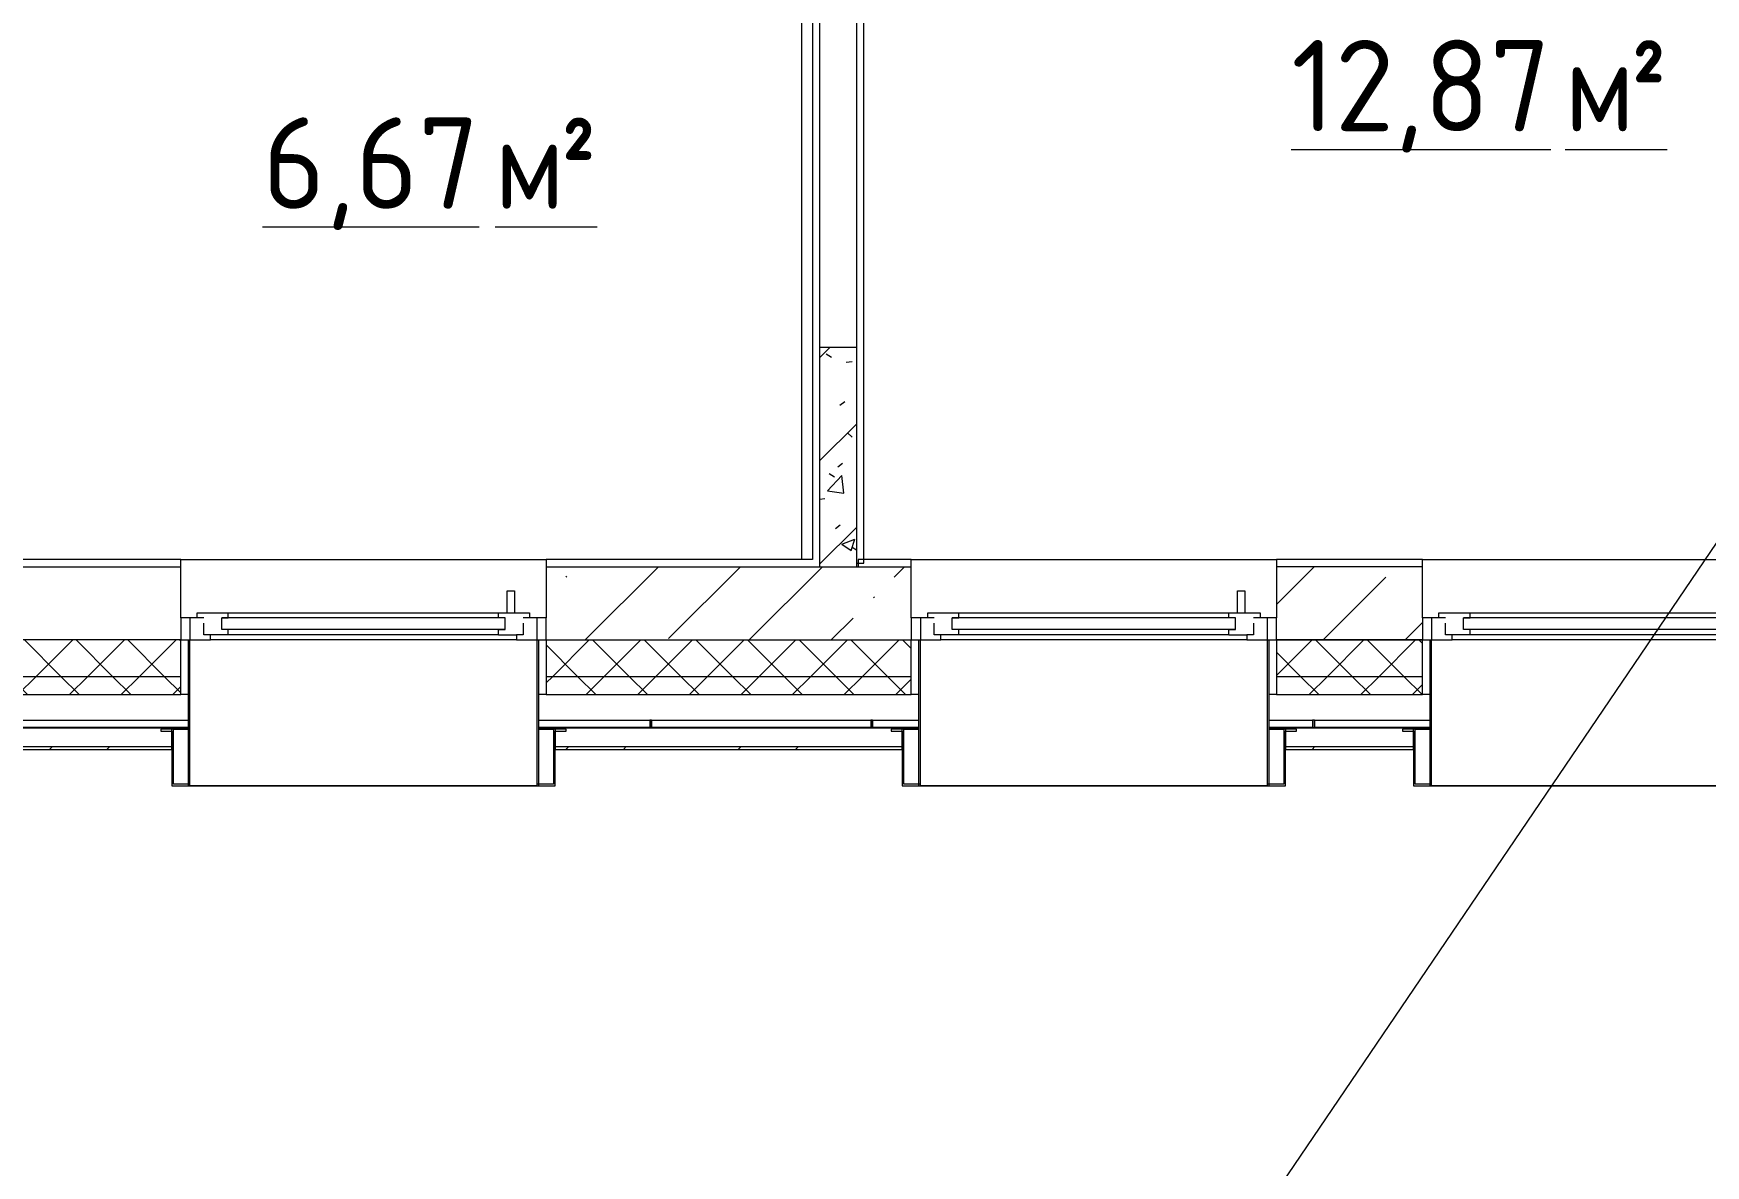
# Model space of a CAD drawing. Header units: millimetres. Extents: x -584918 to 2941280, y 3000189 to 4229862.
# Drawn here: x 202829 to 207407, y 3649491 to 3652591 of the extents above; entities that cross this region are included whole.
import ezdxf

# ---------------------------------------------------------------- set-up
doc = ezdxf.new("R2010")
doc.units = ezdxf.units.MM
for name, color, linetype, lineweight in [('_ Окна', 7, 'Continuous', 0), ('Витраж', 7, 'Continuous', 0), ('Марки помещений', 7, 'Continuous', 0), ('Обобщенные модели', 7, 'Continuous', 0), ('Окна', 7, 'Continuous', 0), ('Перекрытие', 7, 'Continuous', 0), ('Стены', 7, 'Continuous', 0), ('Стены внутренние', 7, 'Continuous', 0), ('Стены наружные', 7, 'Continuous', 0), ('Стены несущие', 7, 'Continuous', 0), ('Стены отделка', 7, 'Continuous', 0), ('Стены перегородки', 7, 'Continuous', 0), ('Стены штриховка', 7, 'Continuous', 0), ('экспертиза ДУ пояснения', 6, 'Continuous', 0)]:
    doc.layers.add(name, color=color, linetype=linetype, lineweight=lineweight)
doc.styles.add('GOST Common_2', font='', dxfattribs={"height": 500})
doc.styles.add('GOST Common_3', font='', dxfattribs={"width": 0.9, "height": 500})
doc.styles.get('GOST Common_2').set_extended_font_data('GOST Common')
doc.styles.get('GOST Common_3').set_extended_font_data('GOST Common')
pattern_1 = [(45, (192051.36, 3643581.3), (-235.732, 235.732), []), (45, (192208.5, 3643581.3), (-235.732, 235.732), [])]
pattern_2 = [(45, (192051.36, 3643581.32), (-70.7107, 70.7107), []), (135, (192051.36, 3643581.32), (-70.7107, -70.7107), [])]

# ---------------------------------------------------------------- blocks, each defined once
blk = doc.blocks.new('Окно_ПВХ_1Створка_1Фрамуга-верх - ОП_2100_h_х950_1ст1фр-7962696-АР Этаж 01')
at = {"layer": '_ Окна'}
for p, q in [((-419, 100), (-500, 100)), ((-500, 100), (-500, 40)), ((-475, 40), (-475, 100)), ((-419, 86), (-419, 100)), ((419, 100), (419, 86)), ((500, 100), (419, 100)), ((475, 40), (475, 100)), ((500, 40), (500, 100)), ((-437, 54), (-437, 86)), ((-437, 86), (-419, 86)), ((-370, 86), (-419, 86)), ((-388, 72), (-388, 40)), ((-370, 72), (-388, 72)), ((-388, 72), (388, 72)), ((-370, 86), (-370, 72)), ((370, 86), (370, 72)), ((370, 86), (419, 86)), ((370, 72), (388, 72)), ((388, 72), (388, 40)), ((419, 86), (437, 86)), ((437, 86), (437, 54)), ((-500, 40), (-437, 40)), ((-455, 26), (-455, 40)), ((-370, 26), (-455, 26)), ((-388, 40), (-370, 40)), ((-388, 40), (388, 40)), ((-370, 40), (-370, 26)), ((370, 40), (370, 26)), ((388, 40), (370, 40)), ((455, 26), (370, 26)), ((437, 40), (500, 40)), ((455, 40), (455, 26))]:
    blk.add_line(p, q, dxfattribs=at)
at = {"layer": 'Окна'}
for p, q in [((-419, 100), (419, 100)), ((-370, 86), (370, 86)), ((-413.5, -34), (-413.5, 26)), ((-393.5, 26), (-393.5, -34)), ((370, 26), (-370, 26)), ((-393.5, -34), (-413.5, -34))]:
    blk.add_line(p, q, dxfattribs=at)
blk = doc.blocks.new('Окно_ПВХ_1Створка_1Фрамуга-верх - ОП_2100_h_х950_1ст1фр-V219-АР Этаж 01')
at = {"layer": '_ Окна'}
for p, q in [((-419, 100), (-500, 100)), ((-500, 100), (-500, 40)), ((-475, 40), (-475, 100)), ((-419, 86), (-419, 100)), ((419, 100), (419, 86)), ((500, 100), (419, 100)), ((475, 40), (475, 100)), ((500, 40), (500, 100)), ((-437, 54), (-437, 86)), ((-437, 86), (-419, 86)), ((-370, 86), (-419, 86)), ((-388, 72), (-388, 40)), ((-370, 72), (-388, 72)), ((-388, 72), (388, 72)), ((-370, 86), (-370, 72)), ((370, 86), (370, 72)), ((370, 86), (419, 86)), ((370, 72), (388, 72)), ((388, 72), (388, 40)), ((419, 86), (437, 86)), ((437, 86), (437, 54)), ((-500, 40), (-437, 40)), ((-455, 26), (-455, 40)), ((-370, 26), (-455, 26)), ((-388, 40), (-370, 40)), ((-388, 40), (388, 40)), ((-370, 40), (-370, 26)), ((370, 40), (370, 26)), ((388, 40), (370, 40)), ((455, 26), (370, 26)), ((437, 40), (500, 40)), ((455, 40), (455, 26))]:
    blk.add_line(p, q, dxfattribs=at)
at = {"layer": 'Окна'}
for p, q in [((-419, 100), (419, 100)), ((-370, 86), (370, 86)), ((-413.5, -34), (-413.5, 26)), ((-393.5, 26), (-393.5, -34)), ((370, 26), (-370, 26)), ((-393.5, -34), (-413.5, -34))]:
    blk.add_line(p, q, dxfattribs=at)
blk = doc.blocks.new('Прямоугольный импост - 5х20 мм  _зазор керамогранита цоколя_-7684918-АР Этаж 01')
at = {"layer": 'Витраж'}
for p, q in [((-2.5, -10), (-2.5, 10)), ((-2.5, 10), (2.5, 10)), ((2.5, 10), (2.5, -10)), ((2.5, -10), (-2.5, -10))]:
    blk.add_line(p, q, dxfattribs=at)
blk = doc.blocks.new('Откос с зашивкой _верх_низ_ - Откос-V250-АР Этаж 01')
at = {"layer": 'Обобщенные модели'}
for p, q in [((-525, 100), (-525, -50)), ((-475, 100), (-525, 100)), ((-520, -55), (-520, 95)), ((-520, 95), (-475, 95)), ((-480, 100), (-480, -300)), ((-475, 100), (-480, 100)), ((475, 100), (-475, 100)), ((-475, -300), (-475, 100)), ((-475, 95), (-475, 100)), ((-475, 100), (475, 100)), ((480, 100), (475, 100)), ((475, 100), (475, -300)), ((525, 100), (475, 100)), ((475, 100), (475, 95)), ((475, 95), (520, 95)), ((480, -300), (480, 100)), ((520, 95), (520, -55)), ((525, -50), (525, 100)), ((-525, -50), (-555, -50)), ((-555, -50), (-555, -55)), ((-555, -55), (-520, -55)), ((-480, -55), (-520, -55)), ((520, -55), (480, -55)), ((520, -55), (555, -55)), ((555, -50), (525, -50)), ((555, -55), (555, -50))]:
    blk.add_line(p, q, dxfattribs=at)
blk = doc.blocks.new('Откос с зашивкой _верх_низ_ - Откос-7941013-АР Этаж 01')
at = {"layer": 'Обобщенные модели'}
for p, q in [((-525, 100), (-525, -50)), ((-475, 100), (-525, 100)), ((-520, -55), (-520, 95)), ((-520, 95), (-475, 95)), ((-480, 100), (-480, -300)), ((-475, 100), (-480, 100)), ((475, 100), (-475, 100)), ((-475, -300), (-475, 100)), ((-475, 95), (-475, 100)), ((-475, 100), (475, 100)), ((480, 100), (475, 100)), ((475, 100), (475, -300)), ((525, 100), (475, 100)), ((475, 100), (475, 95)), ((475, 95), (520, 95)), ((480, -300), (480, 100)), ((520, 95), (520, -55)), ((525, -50), (525, 100)), ((-525, -50), (-555, -50)), ((-555, -50), (-555, -55)), ((-555, -55), (-520, -55)), ((-480, -55), (-520, -55)), ((520, -55), (480, -55)), ((520, -55), (555, -55)), ((555, -50), (525, -50)), ((555, -55), (555, -50))]:
    blk.add_line(p, q, dxfattribs=at)

msp = doc.modelspace()

# ---------------------------------------------------------------- hatches: boundary and pattern name
at = {"layer": 'Стены внутренние'}
h = msp.add_hatch(dxfattribs=at)
h.set_pattern_fill('FP_1', color=256, style=0, pattern_type=2)
h.set_pattern_definition([(45, (192051.36, 3643581.32), (-141.4214, 141.4214), [])])
h.paths.add_polyline_path([(204982.26, 3651130.649), (205082.26, 3651130.649), (205082.26, 3651730.649), (204982.26, 3651730.649), (204982.26, 3651140.649)])
h.paths.add_polyline_path([(204982.26, 3652930.649), (205082.26, 3652930.649), (205082.26, 3654530.649), (204982.26, 3654530.649), (204982.26, 3653295.427)])
h = msp.add_hatch(dxfattribs=at)
h.set_pattern_fill('FP_2', color=256, style=0, pattern_type=2)
h.set_pattern_definition([(50, (192051.36, 3643581.32), (364.368, -31.8783), [38.1, -419.1]), (355, (192051.36, 3643581.3), (-70.486, 382.113), [30.48, -335.28]), (100.451, (192081.73, 3643578.66), (293.885, 350.2334), [32.38, -356.18]), (46.184, (192051.36, 3643682.9), (542.158, -84.086), [57.15, -628.65]), (96.636, (192096.54, 3643675.9), (474.805, 494.855), [48.57, -534.27]), (351.184, (192051.36, 3643682.9), (474.81, 494.85), [45.72, -502.92]), (21, (192102.16, 3643657.52), (303.2285, -204.5305), [38.1, -419.1]), (326, (192102.16, 3643657.5), (123.604, 368.376), [30.48, -335.28]), (71.451, (192127.43, 3643640.47), (426.834, 163.843), [32.38, -356.18]), (37.5, (192051.36, 3643581.32), (6.1766, 169.1102), [16.764, -314.452, 16.764, -323.596, -336.55]), (37.5, (192051.36, 3643581.32), (6.1766, 169.1102), [-671.576, 16.764, -319.786]), (7.5, (192051.36, 3643581.32), (133.6389, 200.3615), [16.764, -177.292, 16.764, -306.832, -128.27]), (7.5, (192051.36, 3643581.32), (133.6389, 200.3615), [-517.652, 16.764, -111.506]), (327.5, (191938.08, 3643581.32), (271.1818, -11.4584), [16.764, -110.236, 16.764, -379.476, -525.78]), (327.5, (191938.08, 3643581.32), (271.1818, -11.4584), [-523.24, 16.764, -509.016]), (317.5, (191887.28, 3643581.32), (296.2585, 50.853), [16.764, -148.336, 16.764, -246.38, -373.38]), (317.5, (191887.28, 3643581.32), (296.2585, 50.853), [-428.244, 16.764, -356.616])])
h.paths.add_polyline_path([(204982.26, 3651130.649), (205082.26, 3651130.649), (205082.26, 3651730.649), (204982.26, 3651730.649), (204982.26, 3651140.649)])
h.paths.add_polyline_path([(204982.26, 3652930.649), (205082.26, 3652930.649), (205082.26, 3654530.649), (204982.26, 3654530.649), (204982.26, 3653295.427)])
h = msp.add_hatch(dxfattribs=at)
h.set_pattern_fill('FP_30', color=256, style=0, pattern_type=2)
h.set_pattern_definition([(45, (192051.36, 3643581.32), (-224.5064, 224.5064), []), (45, (192275.87, 3643581.32), (-224.5064, 224.5064), [396.875, -79.375, 3.353, -76.022])])
h.paths.add_polyline_path([(205114.665, 3650930.649), (205232.26, 3650930.649), (205232.26, 3651130.649), (204232.26, 3651130.649), (204232.26, 3650930.649)])
h.paths.add_polyline_path([(206232.26, 3650930.649), (206632.26, 3650930.649), (206632.26, 3651130.649), (206232.26, 3651130.649), (206232.26, 3650944.649)])
at = {"layer": 'Стены наружные'}
h = msp.add_hatch(dxfattribs=at)
h.set_pattern_fill('FP_57', color=256, style=0, pattern_type=2)
h.set_pattern_definition(pattern_2)
h.paths.add_polyline_path([(207914.219, 3650830.649), (208132.26, 3650830.649), (208132.26, 3650930.649), (207632.26, 3650930.649), (207632.26, 3650830.649), (207657.26, 3650830.649)])
h.paths.add_polyline_path([(199482.26, 3650830.649), (200282.26, 3650830.649), (200282.26, 3650930.649), (199482.26, 3650930.649)])
h.paths.add_polyline_path([(206514.442, 3650830.649), (206632.26, 3650830.649), (206632.26, 3650930.649), (206232.26, 3650930.649), (206232.26, 3650830.649)])
h.paths.add_polyline_path([(201282.26, 3650830.649), (203232.26, 3650830.649), (203232.26, 3650930.649), (201282.26, 3650930.649)])
h.paths.add_polyline_path([(204232.26, 3650830.649), (205232.26, 3650830.649), (205232.26, 3650930.649), (204232.26, 3650930.649)])
h.paths.add_polyline_path([(197432.26, 3650830.649), (198482.26, 3650830.649), (198482.26, 3650930.649), (197432.26, 3650930.649)])
h = msp.add_hatch(dxfattribs=at)
h.set_pattern_fill('FP_57', color=256, style=0, pattern_type=2)
h.set_pattern_definition(pattern_2)
h.paths.add_polyline_path([(207914.219, 3650780.649), (208232.26, 3650780.649), (208232.26, 3650830.649), (207632.26, 3650830.649), (207632.26, 3650780.649), (207657.26, 3650780.649)])
h.paths.add_polyline_path([(205114.665, 3650780.649), (205232.26, 3650780.649), (205232.26, 3650830.649), (204232.26, 3650830.649), (204232.26, 3650780.649), (204432.26, 3650780.649)])
h.paths.add_polyline_path([(206232.26, 3650780.649), (206632.26, 3650780.649), (206632.26, 3650830.649), (206232.26, 3650830.649)])
h.paths.add_polyline_path([(203232.26, 3650780.649), (203232.26, 3650830.649), (201282.26, 3650830.649), (201282.26, 3650780.649), (202315.112, 3650780.649)])
h.paths.add_polyline_path([(200282.26, 3650780.649), (200282.26, 3650830.649), (199482.26, 3650830.649), (199482.26, 3650780.649), (199515.558, 3650780.649)])
h.paths.add_polyline_path([(198457.26, 3650780.649), (198482.26, 3650780.649), (198482.26, 3650830.649), (197382.26, 3650830.649), (197382.26, 3650780.649), (197649.188, 3650780.649)])
h = msp.add_hatch(dxfattribs=at)
h.set_pattern_fill('FP_6', color=256, style=0, pattern_type=2)
h.set_pattern_definition(pattern_1)
h.paths.add_polyline_path([(203207.26, 3650630.649), (203207.26, 3650638.649), (201307.26, 3650638.649), (201307.26, 3650630.649), (202315.112, 3650630.649)])
h = msp.add_hatch(dxfattribs=at)
h.set_pattern_fill('FP_6', color=256, style=0, pattern_type=2)
h.set_pattern_definition(pattern_1)
h.paths.add_polyline_path([(204257.26, 3650630.649), (205207.26, 3650630.649), (205207.26, 3650638.649), (204257.26, 3650638.649)])
h = msp.add_hatch(dxfattribs=at)
h.set_pattern_fill('FP_6', color=256, style=0, pattern_type=2)
h.set_pattern_definition(pattern_1)
h.paths.add_polyline_path([(206257.26, 3650630.649), (206607.26, 3650630.649), (206607.26, 3650638.649), (206257.26, 3650638.649)])

# ---------------------------------------------------------------- linework, layer by layer
at = {"layer": 'Перекрытие'}
msp.add_line((204932.26, 3651150.649), (204932.26, 3653610.649), dxfattribs=at)
at = {"layer": 'Стены'}
for p, q in [((202706.26, 3650710.649), (203252.26, 3650710.649)), ((204212.26, 3650710.649), (204516.26, 3650710.649)), ((204516.26, 3650710.649), (204516.26, 3650690.649)), ((204521.26, 3650710.649), (205121.26, 3650710.649)), ((204521.26, 3650710.649), (204521.26, 3650690.649)), ((205121.26, 3650710.649), (205121.26, 3650690.649)), ((205126.26, 3650710.649), (205252.26, 3650710.649)), ((205126.26, 3650710.649), (205126.26, 3650690.649)), ((206212.26, 3650710.649), (206331.26, 3650710.649)), ((206331.26, 3650710.649), (206331.26, 3650690.649)), ((206336.26, 3650710.649), (206652.26, 3650710.649)), ((206336.26, 3650710.649), (206336.26, 3650690.649)), ((203252.26, 3650690.649), (202706.26, 3650690.649)), ((204516.26, 3650690.649), (204212.26, 3650690.649)), ((205121.26, 3650690.649), (204521.26, 3650690.649)), ((205252.26, 3650690.649), (205126.26, 3650690.649)), ((206331.26, 3650690.649), (206212.26, 3650690.649)), ((206652.26, 3650690.649), (206336.26, 3650690.649))]:
    msp.add_line(p, q, dxfattribs=at)
at = {"layer": 'Стены внутренние'}
for p, q in [((203232.26, 3651150.649), (204232.26, 3651150.649)), ((203232.26, 3650990.649), (203232.26, 3651130.649)), ((205232.26, 3651150.649), (206232.26, 3651150.649)), ((206632.26, 3651150.649), (207632.26, 3651150.649))]:
    msp.add_line(p, q, dxfattribs=at)
at = {"layer": 'Стены наружные'}
for p, q in [((203252.26, 3650780.649), (203232.26, 3650780.649)), ((204232.26, 3650780.649), (204212.26, 3650780.649)), ((205252.26, 3650780.649), (205232.26, 3650780.649)), ((206232.26, 3650780.649), (206212.26, 3650780.649)), ((206652.26, 3650780.649), (206632.26, 3650780.649)), ((203207.26, 3650688.649), (203252.26, 3650688.649)), ((204212.26, 3650688.649), (204257.26, 3650688.649)), ((205207.26, 3650688.649), (205252.26, 3650688.649)), ((206212.26, 3650688.649), (206257.26, 3650688.649)), ((206607.26, 3650688.649), (206652.26, 3650688.649))]:
    msp.add_line(p, q, dxfattribs=at)
at = {"layer": 'Стены несущие'}
for p, q in [((205082.26, 3651730.649), (204982.26, 3651730.649)), ((204982.26, 3651130.649), (204982.26, 3651730.649)), ((205082.26, 3651730.649), (205082.26, 3651130.649)), ((204232.26, 3651130.649), (204232.26, 3650990.649)), ((204232.26, 3651130.649), (204432.26, 3651130.649)), ((204432.26, 3651130.649), (205232.26, 3651130.649)), ((205232.26, 3650990.649), (205232.26, 3651130.649)), ((206232.26, 3651130.649), (206232.26, 3650990.649)), ((206632.26, 3651130.649), (206232.26, 3651130.649)), ((206632.26, 3650990.649), (206632.26, 3651130.649)), ((204232.26, 3650930.649), (205232.26, 3650930.649)), ((206232.26, 3650930.649), (206632.26, 3650930.649)), ((206632.26, 3650930.649), (206232.26, 3650930.649))]:
    msp.add_line(p, q, dxfattribs=at)
at = {"layer": 'Стены отделка'}
for p, q in [((205102.26, 3651140.649), (205102.26, 3654510.649)), ((204962.26, 3653610.649), (204962.26, 3651150.649)), ((204982.26, 3651730.649), (204982.26, 3652930.649)), ((205082.26, 3652930.649), (205082.26, 3651730.649)), ((202232.26, 3651130.649), (203232.26, 3651130.649)), ((203232.26, 3651150.649), (202252.26, 3651150.649)), ((203232.26, 3651130.649), (203232.26, 3651150.649)), ((204232.26, 3651150.649), (204232.26, 3651130.649)), ((204962.26, 3651150.649), (204232.26, 3651150.649)), ((204432.26, 3651130.649), (204982.26, 3651130.649)), ((205082.26, 3651140.649), (205102.26, 3651140.649)), ((205232.26, 3651150.649), (205087.26, 3651150.649)), ((205087.26, 3651150.649), (205087.26, 3651130.649)), ((205232.26, 3651130.649), (205232.26, 3651150.649)), ((206632.26, 3651150.649), (206232.26, 3651150.649)), ((206232.26, 3651150.649), (206232.26, 3651130.649)), ((206632.26, 3651130.649), (206632.26, 3651150.649)), ((203207.26, 3650688.649), (201307.26, 3650688.649)), ((203207.26, 3650630.649), (203207.26, 3650688.649)), ((205207.26, 3650688.649), (204257.26, 3650688.649)), ((204257.26, 3650688.649), (204257.26, 3650630.649)), ((205207.26, 3650630.649), (205207.26, 3650688.649)), ((206607.26, 3650688.649), (206257.26, 3650688.649)), ((206257.26, 3650688.649), (206257.26, 3650630.649)), ((206607.26, 3650630.649), (206607.26, 3650688.649)), ((201307.26, 3650630.649), (203207.26, 3650630.649)), ((204257.26, 3650630.649), (205207.26, 3650630.649)), ((206257.26, 3650630.649), (206607.26, 3650630.649))]:
    msp.add_line(p, q, dxfattribs=at)
at = {"layer": 'Стены перегородки'}
for p, q in [((203232.26, 3650930.649), (201282.26, 3650930.649)), ((203232.26, 3650780.649), (203232.26, 3650930.649)), ((204232.26, 3650930.649), (204232.26, 3650780.649)), ((205232.26, 3650780.649), (205232.26, 3650930.649)), ((206232.26, 3650930.649), (206232.26, 3650780.649)), ((206632.26, 3650780.649), (206632.26, 3650930.649)), ((201282.26, 3650780.649), (203232.26, 3650780.649)), ((204232.26, 3650780.649), (205232.26, 3650780.649)), ((206232.26, 3650780.649), (206632.26, 3650780.649))]:
    msp.add_line(p, q, dxfattribs=at)
at = {"layer": 'Стены штриховка'}
for p, q in [((201282.26, 3650830.649), (203232.26, 3650830.649)), ((204232.26, 3650830.649), (205232.26, 3650830.649)), ((206232.26, 3650830.649), (206632.26, 3650830.649)), ((201307.26, 3650638.649), (203207.26, 3650638.649)), ((204257.26, 3650638.649), (205207.26, 3650638.649)), ((206257.26, 3650638.649), (206607.26, 3650638.649))]:
    msp.add_line(p, q, dxfattribs=at)
at = {"layer": 'экспертиза ДУ пояснения'}
msp.add_line((174359.158, 3602449.563), (215072.057, 3662447.538), dxfattribs=at)

# ---------------------------------------------------------------- block references
at = {"layer": 'Витраж', "extrusion": (0, 0, -1), "rotation": 180}
for p in [(-204518.76, 3650700.649), (-205123.76, 3650700.649), (-206333.76, 3650700.649)]:
    msp.add_blockref('Прямоугольный импост - 5х20 мм  _зазор керамогранита цоколя_-7684918-АР Этаж 01', p, dxfattribs=at)
at = {"layer": 'Обобщенные модели', "rotation": 180}
for name, p in [('Откос с зашивкой _верх_низ_ - Откос-V250-АР Этаж 01', (203732.26, 3650630.649)), ('Откос с зашивкой _верх_низ_ - Откос-7941013-АР Этаж 01', (205732.26, 3650630.649)), ('Откос с зашивкой _верх_низ_ - Откос-7941013-АР Этаж 01', (207132.26, 3650630.649))]:
    msp.add_blockref(name, p, dxfattribs=at)
at = {"layer": 'Окна', "rotation": 180}
for name, p in [('Окно_ПВХ_1Створка_1Фрамуга-верх - ОП_2100_h_х950_1ст1фр-7962696-АР Этаж 01', (203732.26, 3651030.649)), ('Окно_ПВХ_1Створка_1Фрамуга-верх - ОП_2100_h_х950_1ст1фр-V219-АР Этаж 01', (205732.26, 3651030.649)), ('Окно_ПВХ_1Створка_1Фрамуга-верх - ОП_2100_h_х950_1ст1фр-V219-АР Этаж 01', (207132.26, 3651030.649))]:
    msp.add_blockref(name, p, dxfattribs=at)

# ---------------------------------------------------------------- texts
at = {"layer": 'Марки помещений', "char_height": 250, "attachment_point": 1}
for s, insert, width, style in [('\\L12,87 ', (206272.814, 3652572.659), 909.11362, 'GOST Common_2'), ('\\L\\fGOST Common|b0|i0|c238|p34|;\\W.9;\\L²', (207201.502, 3652572.659), 165.94931, 'GOST Common_3'), ('\\L\\fGOST Common|b0|i0|c204|p34|;\\W.9;\\Lм', (207022.908, 3652572.659), 216.45562, 'GOST Common_2'), ('\\L6,67 ', (203455.699, 3652360.758), 772.02506, 'GOST Common_2'), ('\\L\\fGOST Common|b0|i0|c238|p34|;\\W.9;\\L²', (204271.278, 3652360.758), 165.94931, 'GOST Common_3'), ('\\L\\fGOST Common|b0|i0|c204|p34|;\\W.9;\\Lм', (204092.684, 3652360.758), 216.45562, 'GOST Common_2')]:
    msp.add_mtext(s, dxfattribs=dict(at, insert=insert, width=width, style=style))

doc.saveas('drawing.dxf')
